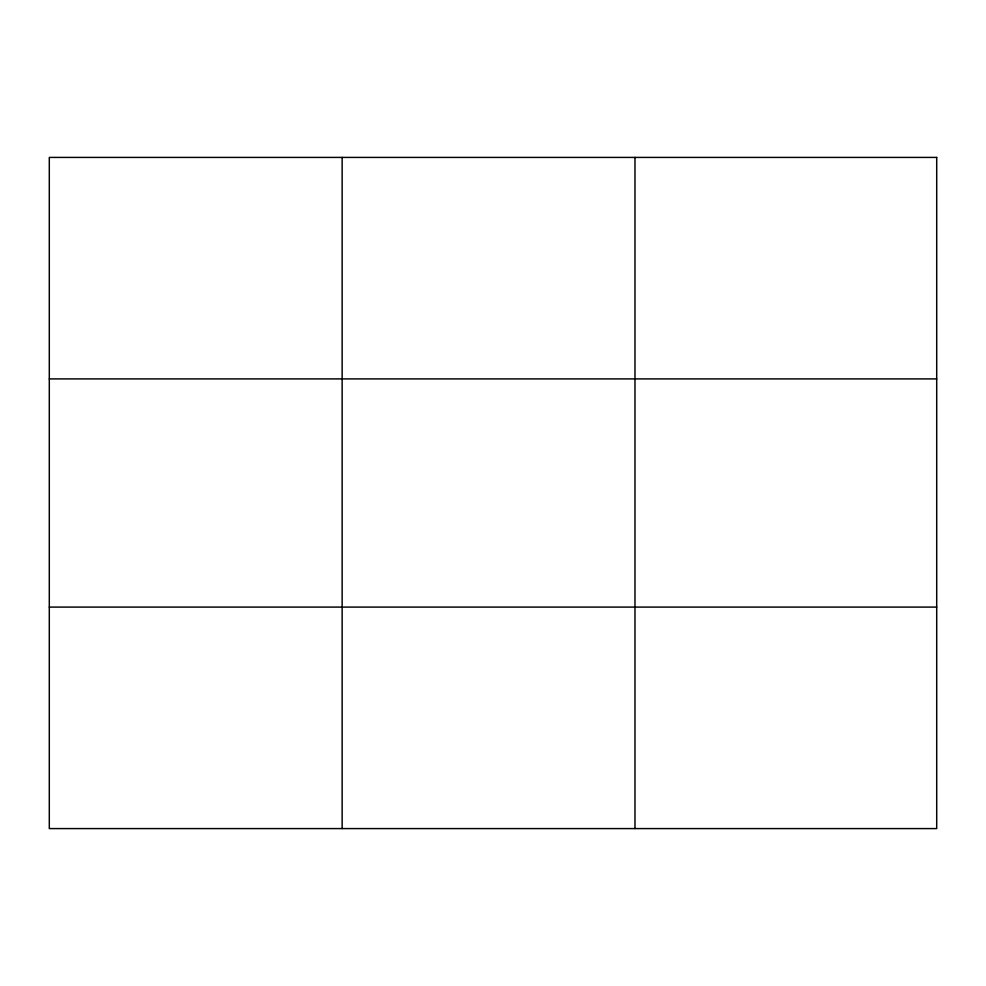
<?xml version="1.0" encoding="UTF-8"?>
<svg xmlns="http://www.w3.org/2000/svg" width="986" height="986" viewBox="0 0 986 986"><rect width="100%" height="100%" fill="white"/><g stroke="black" fill="none" stroke-linecap="round" stroke-linejoin="round"><path stroke-width="1.48" d="M342.142 828.585L342.142 157.415M634.984 828.585L634.984 157.415M49.3 378.907L936.7 378.907M49.3 607.093L936.7 607.093M936.7 157.415L936.7 828.585L49.3 828.585L49.3 157.415L936.7 157.415"/></g></svg>
